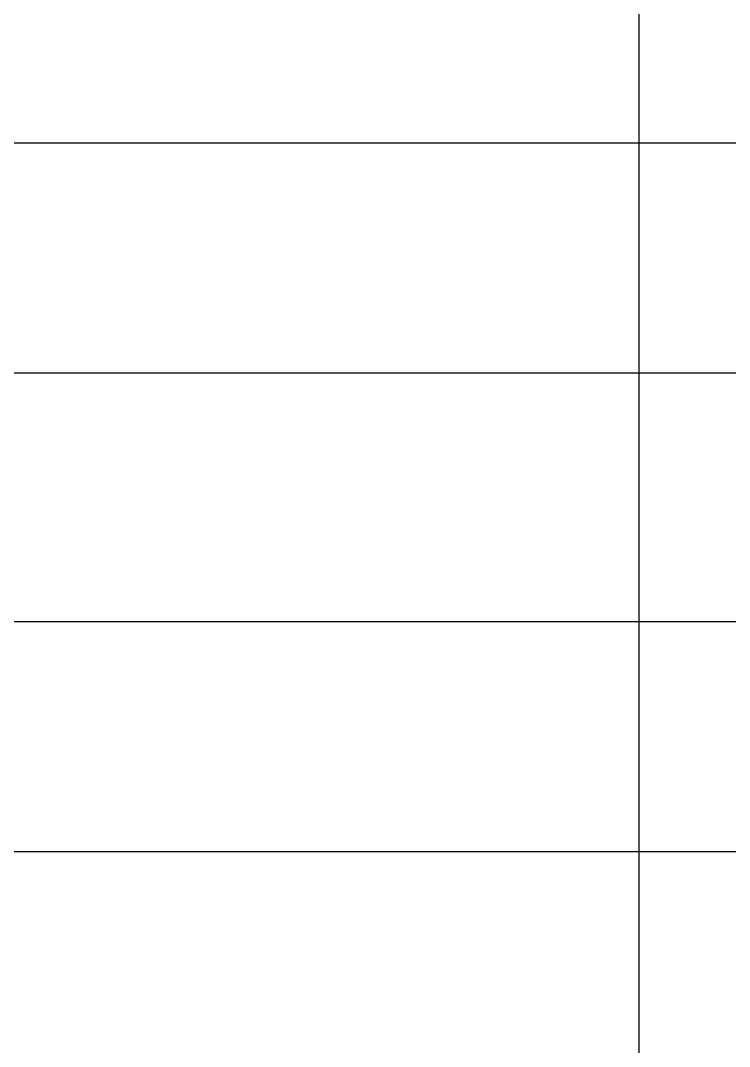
# Model space of a CAD drawing. Extents: x -1 to 478, y -15 to 369.
# Drawn here: x 370.86 to 385.48, y 25.66 to 46.82 of the extents above; entities that cross this region are included whole.
import ezdxf

# ---------------------------------------------------------------- set-up
doc = ezdxf.new("R2010")
doc.units = 0
doc.header["$MEASUREMENT"] = 0

msp = doc.modelspace()

# ---------------------------------------------------------------- linework, layer by layer
at = {"color": 220}
for points in [[(383.6148, 57.4401), (383.6148, 3.5475)], [(3.3053, 44.2997), (478.2768, 44.2997)], [(3.3053, 39.5577), (478.2768, 39.5577)], [(3.3053, 34.4261), (478.2768, 34.4261)], [(3.3053, 29.6845), (478.2768, 29.6845)]]:
    msp.add_lwpolyline(points, dxfattribs=at)

doc.saveas('drawing.dxf')
